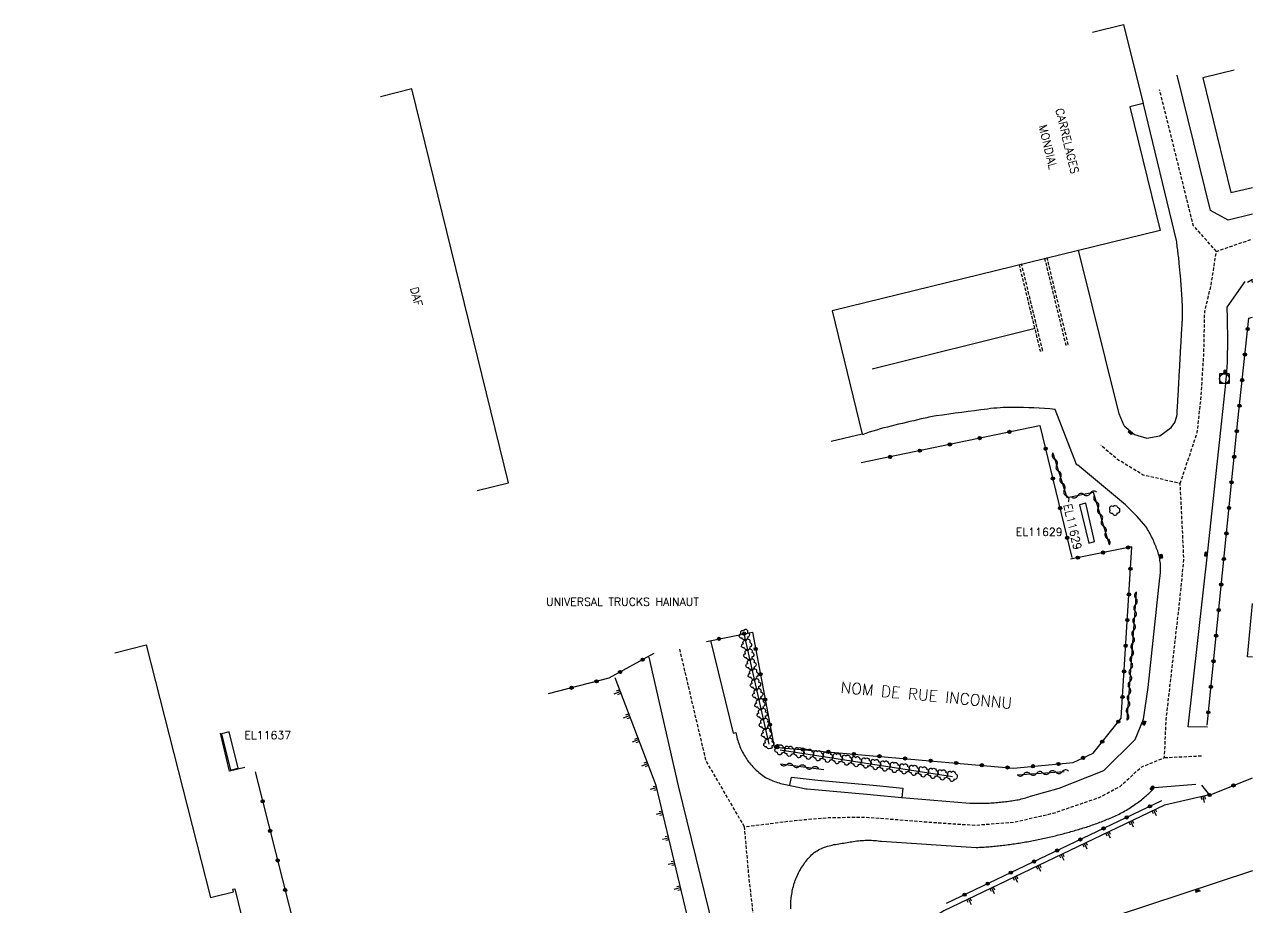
# Model space of a CAD drawing. Header units: millimetres. Extents: x 132000 to 133000, y 130999 to 132002.
# Drawn here: x 132808.8 to 133000, y 131496.5 to 131634 of the extents above; entities that cross this region are included whole.
import ezdxf
from ezdxf.enums import TextEntityAlignment as Align

# ---------------------------------------------------------------- set-up
doc = ezdxf.new("R2010")
doc.units = ezdxf.units.MM
doc.linetypes.add('DASHED', pattern=[0.75, 0.5, -0.25])
doc.layers.get('0').update_dxf_attribs({"linetype": 'CONTINUOUS'})
for name, color, linetype in [('W0001', 6, 'DASHED'), ('W0008', 7, 'CONTINUOUS'), ('W0017', 7, 'CONTINUOUS'), ('W0100', 7, 'CONTINUOUS'), ('W0112', 1, 'DASHED'), ('W0211', 2, 'CONTINUOUS'), ('W0300', 7, 'CONTINUOUS'), ('W0302', 3, 'CONTINUOUS'), ('W0310', 3, 'CONTINUOUS'), ('W0322', 7, 'CONTINUOUS'), ('W0400', 7, 'CONTINUOUS'), ('W0420', 7, 'CONTINUOUS'), ('W0984', 7, 'CONTINUOUS'), ('W0989', 7, 'CONTINUOUS')]:
    doc.layers.add(name, color=color, linetype=linetype)
doc.styles.get("Standard").update_dxf_attribs({"font": 'romans.shx', "width": 0.85})

# ---------------------------------------------------------------- blocks, each defined once
blk = doc.blocks.new('t322o')
at = {"color": 0, "linetype": 'Continuous'}
for radius in [0.25, 0.15]:
    blk.add_circle((0, 0), radius, dxfattribs=at)
blk = doc.blocks.new('T400')
for p, q in [((-0.15, 0.3), (0.15, 0.3)), ((-0.15, -0.25), (-0.15, 0.3)), ((-0.15, 0.15), (0.15, 0.15)), ((-0.15, 0), (0.15, 0)), ((0.15, 0.3), (0.15, -0.25)), ((-0.15, -0.15), (0.15, -0.15)), ((-0.15, -0.25), (-0.15, -0.3)), ((-0.15, -0.3), (0.15, -0.3)), ((0.15, -0.3), (0.15, -0.25))]:
    blk.add_line(p, q)
blk = doc.blocks.new('T300')
for p, q in [((-0.8, 0.51), (-0.86, 0.34)), ((-0.86, 0.34), (-0.86, 0.17)), ((-0.86, 0.17), (-0.74, 0.06)), ((-0.69, 0.63), (-0.8, 0.51)), ((-0.8, -0.06), (-0.74, 0.06)), ((-0.74, 0.06), (-0.69, 0.11)), ((-0.57, 0.69), (-0.69, 0.63)), ((-0.46, 0.69), (-0.57, 0.69)), ((-0.29, 0.63), (-0.46, 0.69)), ((-0.29, 0.63), (-0.17, 0.74)), ((-0.23, 0.57), (-0.29, 0.63)), ((-0.17, 0.74), (-0.06, 0.8)), ((-0.06, 0.8), (0.06, 0.8)), ((0.06, 0.8), (0.23, 0.74)), ((0.23, 0.74), (0.34, 0.63)), ((0.34, 0.63), (0.4, 0.51)), ((0.46, 0.46), (0.34, 0.46)), ((0.4, 0.51), (0.4, 0.46)), ((0.57, 0.4), (0.46, 0.46)), ((0.57, 0.4), (0.69, 0.29)), ((0.69, 0.29), (0.74, 0.17)), ((0.74, 0.06), (0.69, -0.17)), ((0.74, 0.17), (0.74, 0.06)), ((-0.8, -0.17), (-0.8, -0.06)), ((-0.8, -0.23), (-0.8, -0.17)), ((-0.74, -0.34), (-0.8, -0.23)), ((-0.69, -0.4), (-0.74, -0.34)), ((-0.51, -0.46), (-0.69, -0.4)), ((-0.4, -0.46), (-0.51, -0.46)), ((-0.4, -0.46), (-0.34, -0.46)), ((-0.34, -0.46), (-0.34, -0.4)), ((-0.34, -0.51), (-0.34, -0.46)), ((-0.29, -0.63), (-0.34, -0.51)), ((-0.17, -0.74), (-0.29, -0.63)), ((-0.06, -0.8), (-0.17, -0.74)), ((0.06, -0.8), (-0.06, -0.8)), ((0.17, -0.74), (0.06, -0.8)), ((0.23, -0.69), (0.17, -0.74)), ((0.29, -0.46), (0.23, -0.46)), ((0.29, -0.63), (0.23, -0.69)), ((0.46, -0.4), (0.29, -0.46)), ((0.34, -0.51), (0.29, -0.63)), ((0.34, -0.51), (0.34, -0.46)), ((0.57, -0.34), (0.46, -0.4)), ((0.63, -0.29), (0.57, -0.34)), ((0.69, -0.17), (0.63, -0.29))]:
    blk.add_line(p, q)
blk = doc.blocks.new('T420')
for p, q in [((0.75, 0.75), (-0.75, 0.75)), ((-0.75, 0.75), (-0.75, -0.75)), ((0.75, 0.75), (0.75, -0.75)), ((0.75, -0.75), (-0.75, -0.75))]:
    blk.add_line(p, q)
blk.add_ellipse((0, 0), major_axis=(-0.53, 0.53), ratio=1, start_param=3.926991, end_param=10.210176)
blk = doc.blocks.new('t310o')
at = {"color": 0, "linetype": 'Continuous'}
for centre, start, end in [((-0.5, 0.38), 216.8699, 323.1304), ((0.5, -0.37), 36.8699, 143.1303)]:
    blk.add_arc(centre, 0.625, start, end, dxfattribs=at)
blk = doc.blocks.new('t211o')
at = {"color": 0, "linetype": 'Continuous'}
for p, q in [((-0.29, 0.5), (-0.29, 0)), ((0, 1), (0, 0)), ((0.29, 0.5), (0.29, 0))]:
    blk.add_line(p, q, dxfattribs=at)

msp = doc.modelspace()

# ---------------------------------------------------------------- linework, layer by layer
at = {"layer": 'W0001', "flags": 128}
for points in [[(132994.38, 131598.65), (132990.79, 131602.68), (132985.55, 131623.82)], [(132988.75, 131562.5), (132991.4, 131570.44), (132991.97, 131575.57), (132992.44, 131582.83), (132992.57, 131589.34), (132993.56, 131593.33), (132994.38, 131598.65), (133000, 131600.58)], [(132935.8, 131446.06), (132931.72, 131459.03), (132922.78, 131491), (132921.62, 131501), (132920.89, 131509.06), (132928.72, 131510.05), (132934.04, 131510.5), (132939.72, 131510.57), (132949.88, 131509.77), (132956.74, 131509.31), (132962.89, 131509.79), (132968.99, 131511.18), (132976.15, 131513.63), (132979.38, 131515.35), (132982.68, 131518.35), (132986.3, 131519.83), (132986.57, 131525.77), (132988.73, 131544.66), (132989.32, 131550.64), (132989.07, 131556.13), (132988.75, 131562.5), (132982.99, 131563.82), (132979.04, 131566.21), (132976.39, 131568.44)], [(132920.89, 131509.06), (132914.9, 131519.36), (132910.8, 131536.75)], [(132986.3, 131519.83), (132987.65, 131519.89), (132992.1, 131520.12)]]:
    msp.add_lwpolyline(points, dxfattribs=at)
at = {"layer": 'W0008', "flags": 128}
for points in [[(133000, 131604.44), (132996.21, 131603.51), (132993.46, 131605), (132988.27, 131626.1)], [(132988.11, 131600.36), (132988.15, 131600.11), (132988.18, 131599.86), (132988.21, 131599.62), (132988.25, 131599.37), (132988.28, 131599.12), (132988.31, 131598.87), (132988.34, 131598.62), (132988.37, 131598.37), (132988.4, 131598.13), (132988.43, 131597.88), (132988.46, 131597.63), (132988.49, 131597.38), (132988.51, 131597.13), (132988.54, 131596.88), (132988.56, 131596.63), (132988.59, 131596.38), (132988.61, 131596.14), (132988.64, 131595.89), (132988.66, 131595.64), (132988.68, 131595.39), (132988.7, 131595.14), (132988.73, 131594.9), (132988.75, 131594.65), (132988.77, 131594.4), (132988.79, 131594.15), (132988.81, 131593.9), (132988.83, 131593.66), (132988.85, 131593.41), (132988.87, 131593.16), (132988.88, 131592.91), (132988.9, 131592.66), (132988.92, 131592.42), (132988.93, 131592.17), (132988.95, 131591.92), (132988.96, 131591.67), (132988.98, 131591.42), (132988.99, 131591.17), (132989, 131590.93), (132989.02, 131590.68), (132989.03, 131590.43), (132989.04, 131590.19), (132989.05, 131589.95), (132989.05, 131589.71), (132989.06, 131589.47), (132989.07, 131589.23), (132989.07, 131588.99), (132989.07, 131588.75), (132989.08, 131588.51), (132989.08, 131588.27), (132989.08, 131588.03), (132989.08, 131587.79)], [(132980.04, 131571.47), (132979.26, 131573.36), (132972.9, 131598.86)], [(132993.01, 131524.56), (132989.99, 131524.61), (132993.04, 131551.95), (132995.23, 131572.27), (132995.84, 131578.07), (132995.87, 131578.33), (132995.9, 131578.59), (132995.92, 131578.84), (132995.95, 131579.1), (132995.97, 131579.36), (132995.99, 131579.62), (132996.01, 131579.88), (132996.03, 131580.13), (132996.05, 131580.39), (132996.06, 131580.65), (132996.08, 131580.91), (132996.09, 131581.15), (132996.1, 131581.4), (132996.11, 131581.65), (132996.12, 131581.89), (132996.12, 131582.14), (132996.13, 131582.38), (132996.13, 131582.63), (132996.14, 131582.87), (132996.14, 131583.12), (132996.15, 131583.36), (132996.15, 131583.61), (132996.15, 131583.85), (132996.15, 131584.1), (132996.15, 131584.35), (132996.15, 131584.59), (132996.15, 131584.84), (132996.15, 131585.08), (132996.15, 131585.33), (132996.15, 131585.57), (132996.15, 131585.82), (132996.15, 131586.06), (132996.15, 131586.31), (132996.14, 131586.56), (132996.14, 131586.8), (132996.14, 131587.05), (132996.13, 131587.29), (132996.13, 131587.53), (132996.13, 131587.78), (132996.12, 131588.02), (132996.11, 131588.26), (132996.1, 131588.51), (132996.1, 131588.75), (132996.09, 131588.99), (132996.08, 131589.23), (132996.06, 131589.48), (132996.05, 131589.72), (132996.04, 131589.96), (132998.86, 131593.96)], [(132980.04, 131571.47), (132981.61, 131570.13), (132983.57, 131569.59), (132985.6, 131569.94), (132987.34, 131571.21), (132987.91, 131571.98), (132988.25, 131573), (132988.26, 131573.25), (132988.28, 131573.5), (132988.29, 131573.75), (132988.3, 131574), (132988.32, 131574.25), (132988.33, 131574.51), (132988.35, 131574.76), (132988.36, 131575.01), (132988.37, 131575.26), (132988.39, 131575.51), (132988.4, 131575.76), (132988.42, 131576.01), (132988.43, 131576.26), (132988.44, 131576.51), (132988.46, 131576.76), (132988.47, 131577.01), (132988.49, 131577.26), (132988.5, 131577.51), (132988.51, 131577.76), (132988.53, 131578.02), (132988.54, 131578.27), (132988.56, 131578.52), (132988.57, 131578.77), (132988.58, 131579.02), (132988.6, 131579.27), (132988.61, 131579.52), (132988.63, 131579.77), (132988.64, 131580.02), (132988.65, 131580.27), (132988.67, 131580.52), (132988.68, 131580.77), (132988.7, 131581.02), (132988.71, 131581.27), (132988.72, 131581.53), (132988.74, 131581.78), (132988.75, 131582.03), (132988.76, 131582.28), (132988.78, 131582.53), (132988.79, 131582.78), (132988.81, 131583.03), (132988.82, 131583.28), (132988.83, 131583.53), (132988.85, 131583.78), (132988.86, 131584.03), (132988.88, 131584.28), (132988.89, 131584.53), (132988.9, 131584.78), (132988.92, 131585.04), (132988.93, 131585.29), (132988.95, 131585.54), (132988.96, 131585.79), (132988.97, 131586.04), (132988.99, 131586.29), (132989, 131586.54), (132989.02, 131586.79), (132989.03, 131587.04), (132989.04, 131587.29), (132989.06, 131587.54), (132989.07, 131587.79)], [(132940.79, 131580.36), (132966.18, 131586.67)], [(132969.24, 131574.08), (132972.56, 131565.52), (132972.71, 131565.4)], [(132915.58, 131538.04), (132919.1, 131523.65), (132919.54, 131523.76), (132919.59, 131523.51), (132919.65, 131523.25), (132919.71, 131523), (132919.77, 131522.75), (132919.84, 131522.5), (132919.92, 131522.26), (132920, 131522.02), (132920.09, 131521.78), (132920.18, 131521.55), (132920.27, 131521.32), (132920.38, 131521.09), (132920.48, 131520.87), (132920.6, 131520.65), (132920.71, 131520.43), (132920.84, 131520.21), (132920.97, 131520), (132921.1, 131519.79), (132921.24, 131519.59), (132921.38, 131519.38), (132921.53, 131519.18), (132921.68, 131518.99), (132921.84, 131518.79), (132922.01, 131518.6), (132922.18, 131518.41), (132922.35, 131518.23), (132922.53, 131518.05), (132922.72, 131517.87), (132922.91, 131517.7), (132923.11, 131517.52), (132923.31, 131517.35), (132923.52, 131517.19), (132923.73, 131517.03), (132923.95, 131516.89), (132924.17, 131516.75), (132924.39, 131516.63), (132924.62, 131516.51), (132924.85, 131516.4), (132925.08, 131516.3), (132925.32, 131516.21), (132925.55, 131516.12), (132925.79, 131516.04), (132926.03, 131515.96), (132926.28, 131515.89), (132926.52, 131515.82), (132926.77, 131515.76), (132927.01, 131515.7), (132927.26, 131515.64), (132927.51, 131515.59), (132927.76, 131515.53), (132928.01, 131515.48), (132928.26, 131515.43), (132928.51, 131515.38), (132928.76, 131515.33), (132929, 131515.27), (132929.25, 131515.22), (132929.5, 131515.16), (132929.75, 131515.1), (132929.97, 131515.06), (132930.2, 131515.02), (132930.42, 131514.99), (132930.65, 131514.98), (132940.53, 131514.06), (132940.99, 131514.01), (132945.39, 131513.61), (132955.98, 131512.73), (132956.23, 131512.72), (132956.48, 131512.72), (132956.74, 131512.72), (132956.99, 131512.71), (132957.25, 131512.71), (132957.5, 131512.72), (132957.75, 131512.72), (132958.01, 131512.72), (132958.26, 131512.73), (132958.51, 131512.74), (132958.77, 131512.75), (132959.02, 131512.76), (132959.27, 131512.78), (132959.53, 131512.79), (132959.78, 131512.81), (132960.03, 131512.83), (132960.28, 131512.85), (132960.54, 131512.87), (132960.79, 131512.9), (132961.04, 131512.92), (132961.29, 131512.95), (132961.55, 131512.98), (132961.8, 131513.01), (132962.05, 131513.04), (132962.3, 131513.08), (132962.55, 131513.11), (132962.8, 131513.15), (132963.05, 131513.19), (132963.29, 131513.23), (132963.53, 131513.28), (132963.77, 131513.33), (132964, 131513.39), (132964.24, 131513.45), (132964.48, 131513.51), (132964.71, 131513.58), (132964.95, 131513.65), (132965.18, 131513.72), (132965.41, 131513.8), (132969.88, 131515.07), (132976.84, 131517.8), (132981.71, 131522.67), (132983.02, 131525.8), (132983.75, 131530.75), (132985.56, 131547.8), (132985.61, 131548.04), (132985.64, 131548.29), (132985.67, 131548.54), (132985.69, 131548.79), (132985.7, 131549.04), (132985.7, 131549.29), (132985.7, 131549.54), (132985.69, 131549.79), (132985.67, 131550.04), (132985.64, 131550.29), (132985.6, 131550.54), (132985.56, 131550.78), (132985.51, 131551.02), (132985.45, 131551.26), (132985.39, 131551.49), (132985.32, 131551.72), (132985.25, 131551.95), (132985.17, 131552.18), (132985.08, 131552.41), (132984.99, 131552.63), (132984.9, 131552.86), (132984.81, 131553.08), (132984.71, 131553.3), (132984.62, 131553.52), (132984.52, 131553.75), (132984.41, 131553.99), (132984.3, 131554.22), (132984.18, 131554.46), (132984.06, 131554.69), (132983.93, 131554.92), (132983.8, 131555.14), (132983.67, 131555.37), (132983.53, 131555.59), (132983.38, 131555.81), (132982.07, 131557.37), (132982.07, 131557.37), (132980.21, 131559.16), (132972.73, 131565.41)], [(132917.47, 131487.51), (132910.61, 131515.45), (132906.02, 131535.46)], [(132843.07, 131518.29), (132840.7, 131517.73), (132839.27, 131523.62)], [(132927.93, 131515.54), (132928.21, 131516.79), (132932.33, 131516.32), (132940.95, 131515.54), (132945.55, 131515.07), (132945.37, 131513.62)], [(132928.1, 131496.29), (132928.09, 131496.55), (132928.1, 131496.8), (132928.1, 131497.05), (132928.12, 131497.31), (132928.13, 131497.56), (132928.16, 131497.81), (132928.18, 131498.05), (132928.21, 131498.3), (132928.25, 131498.55), (132928.29, 131498.79), (132928.33, 131499.04), (132928.39, 131499.28), (132928.44, 131499.52), (132928.5, 131499.76), (132928.57, 131500), (132928.64, 131500.24), (132928.72, 131500.47), (132928.8, 131500.71), (132928.89, 131500.94), (132928.99, 131501.18), (132929.09, 131501.41), (132929.19, 131501.64), (132929.3, 131501.87), (132929.42, 131502.09), (132929.55, 131502.32), (132929.68, 131502.54), (132929.81, 131502.77), (132929.96, 131502.99), (132930.11, 131503.21), (132930.26, 131503.43), (132930.43, 131503.65), (132930.6, 131503.86), (132930.77, 131504.08), (132930.96, 131504.29), (132931.15, 131504.5), (132931.35, 131504.69), (132931.55, 131504.87), (132931.76, 131505.04), (132931.98, 131505.19), (132932.19, 131505.33), (132932.42, 131505.46), (132932.64, 131505.58), (132932.87, 131505.69), (132933.11, 131505.79), (132933.34, 131505.88), (132933.58, 131505.96), (132933.83, 131506.04), (132934.07, 131506.11), (132934.32, 131506.17), (132934.57, 131506.22), (132934.82, 131506.28), (132935.07, 131506.32), (132935.33, 131506.37), (132935.58, 131506.41), (132935.84, 131506.45), (132936.09, 131506.49), (132936.35, 131506.53), (132936.6, 131506.57), (132936.86, 131506.61), (132937.12, 131506.65), (132937.37, 131506.69), (132937.62, 131506.73), (132937.88, 131506.78), (132938.13, 131506.82), (132938.39, 131506.85), (132938.64, 131506.88), (132938.89, 131506.91), (132939.15, 131506.93), (132939.4, 131506.94), (132939.66, 131506.96), (132939.91, 131506.96), (132940.17, 131506.96), (132940.42, 131506.96), (132940.68, 131506.95), (132940.93, 131506.94), (132941.19, 131506.92), (132941.44, 131506.9), (132941.7, 131506.87), (132941.95, 131506.84), (132942.21, 131506.8), (132956.97, 131505.83), (132957.22, 131505.84), (132957.47, 131505.86), (132957.72, 131505.87), (132957.97, 131505.89), (132958.22, 131505.9), (132958.47, 131505.92), (132958.72, 131505.94), (132958.97, 131505.96), (132959.22, 131505.98), (132959.47, 131506), (132959.72, 131506.03), (132959.97, 131506.05), (132960.22, 131506.08), (132960.47, 131506.1), (132960.72, 131506.13), (132960.96, 131506.16), (132961.21, 131506.19), (132961.46, 131506.21), (132961.71, 131506.25), (132961.96, 131506.28), (132962.21, 131506.31), (132962.45, 131506.34), (132962.7, 131506.38), (132962.95, 131506.41), (132963.2, 131506.45), (132963.44, 131506.49), (132963.69, 131506.53), (132963.94, 131506.57), (132964.18, 131506.61), (132964.43, 131506.65), (132964.68, 131506.69), (132964.92, 131506.73), (132965.17, 131506.78), (132965.42, 131506.82), (132965.66, 131506.87), (132965.91, 131506.92), (132966.15, 131506.96), (132966.4, 131507.01), (132966.64, 131507.06), (132966.89, 131507.11), (132967.13, 131507.17), (132967.38, 131507.22), (132967.62, 131507.27), (132967.87, 131507.33), (132968.11, 131507.38), (132968.36, 131507.44), (132968.6, 131507.5), (132968.84, 131507.55), (132969.09, 131507.61), (132969.33, 131507.67), (132969.57, 131507.73), (132969.81, 131507.79), (132970.06, 131507.85), (132970.3, 131507.91), (132970.54, 131507.98), (132970.78, 131508.04), (132971.02, 131508.1), (132971.26, 131508.17), (132971.5, 131508.23), (132971.74, 131508.3), (132971.98, 131508.37), (132972.22, 131508.44), (132972.46, 131508.51), (132972.7, 131508.58), (132972.94, 131508.65), (132973.18, 131508.72), (132973.42, 131508.79), (132973.65, 131508.87), (132973.89, 131508.94), (132974.13, 131509.02), (132974.36, 131509.1), (132974.6, 131509.18), (132974.84, 131509.26), (132975.07, 131509.34), (132975.31, 131509.42), (132975.54, 131509.5), (132975.78, 131509.59), (132976.01, 131509.68), (132976.24, 131509.76), (132976.48, 131509.85), (132976.71, 131509.94), (132976.94, 131510.04), (132977.17, 131510.13), (132977.4, 131510.22), (132977.63, 131510.32), (132977.86, 131510.42), (132978.09, 131510.52), (132978.32, 131510.62), (132978.55, 131510.72), (132978.78, 131510.82), (132979.01, 131510.93), (132979.24, 131511.04), (132979.47, 131511.16), (132979.7, 131511.28), (132979.93, 131511.4), (132980.15, 131511.53), (132980.37, 131511.66), (132980.59, 131511.79), (132980.81, 131511.93), (132981.03, 131512.07), (132981.24, 131512.21), (132981.45, 131512.36), (132981.66, 131512.51), (132981.87, 131512.66), (132982.08, 131512.81), (132982.29, 131512.96), (132982.5, 131513.12), (132982.7, 131513.27), (132982.9, 131513.43), (132983.1, 131513.59), (132983.29, 131513.75), (132983.49, 131513.92), (132983.68, 131514.09), (132983.86, 131514.26), (132984.05, 131514.43), (132984.23, 131514.61), (132984.41, 131514.79), (132984.59, 131514.97), (132984.77, 131515.15), (132991.19, 131515.68)], [(133000, 131502.22), (132989, 131498.57), (132948.08, 131485.06)]]:
    msp.add_lwpolyline(points, dxfattribs=at)
msp.add_lwpolyline([(132969.25, 131574.05, 0.01901), (132962.69, 131574.35, 0.034026), (132958.72, 131574.1, 0.002615), (132950.72, 131573.02, 0.01858), (132949.61, 131572.82, 0.004081), (132948.42, 131572.55, 0.001026), (132943.71, 131571.44, 0.028622), (132939.21, 131570.09, 0.007876)], format="xyb", dxfattribs=at)
at = {"layer": 'W0017', "flags": 128}
msp.add_lwpolyline([(132982.97, 131621.62), (132988.11, 131600.35)], dxfattribs=at)
at = {"layer": 'W0100', "flags": 128}
for points in [[(132975.08, 131632.77), (132979.94, 131633.96), (132982.96, 131621.66), (132980.93, 131621.15), (132985.63, 131601.92), (132934.57, 131589.41), (132939.23, 131570.21), (132934.37, 131569.03)], [(132997.14, 131626.84), (132992.28, 131625.65), (132996.64, 131607.82), (133000, 131608.61)], [(132879.26, 131561.42), (132884.12, 131562.62), (132869.06, 131623.93), (132864.2, 131622.73)], [(133000, 131593.81), (132999.94, 131594.07), (133000, 131594.08)], [(133000, 131535.47), (132999.22, 131535.54), (133000, 131543.84)], [(132822.83, 131536.16), (132827.68, 131537.4), (132837.72, 131498.04), (132841.28, 131498.95), (132841.22, 131499.36), (132841.53, 131499.41), (132843.64, 131490.68), (132843.64, 131490.68), (132843.64, 131490.68), (132809.94, 131482.5), (132808.76, 131487.36)]]:
    msp.add_lwpolyline(points, dxfattribs=at)
for points in [[(132975.42, 131553.48), (132974.04, 131559.43), (132973.06, 131559.2), (132974.51, 131553.22)], [(132839.45, 131523.53), (132840.85, 131517.89), (132842.02, 131518.19), (132840.62, 131523.82)]]:
    msp.add_lwpolyline(points, close=True, dxfattribs=at)
at = {"layer": 'W0112', "flags": 128}
for points in [[(132967.62, 131597.58), (132970.92, 131584.08), (132971.31, 131584.17), (132968.01, 131597.68)], [(132963.65, 131596.61), (132966.94, 131583.14), (132967.33, 131583.23), (132964.04, 131596.71)]]:
    msp.add_lwpolyline(points, dxfattribs=at)
at = {"layer": 'W0211', "flags": 128}
for points in [[(132859.98, 131463.69), (132888.89, 131473.1), (132912.64, 131480.01), (132915.33, 131481.17), (132907.12, 131515.5), (132900.75, 131532.23)], [(132993.3, 131514.01), (132986.31, 131512.43), (132951.94, 131495.97), (132938.09, 131487.22), (132934.01, 131484.03)]]:
    msp.add_lwpolyline(points, dxfattribs=at)
at = {"layer": 'W0302', "flags": 128}
for points in [[(132920.86, 131538.87), (132924.67, 131521.93)], [(132926.44, 131521.04), (132953.28, 131516.91)]]:
    msp.add_lwpolyline(points, dxfattribs=at)
at = {"layer": 'W0310', "flags": 128}
for points in [[(132999.21, 131593.84), (133000, 131594.34)], [(132977.72, 131552.97), (132975.25, 131561.08), (132971.12, 131560.3), (132968.95, 131567.17)], [(132980.48, 131525.68), (132981.93, 131545.55)], [(132926.48, 131518.85), (132933.25, 131518)], [(132963.38, 131517.16), (132970.68, 131517.65)]]:
    msp.add_lwpolyline(points, dxfattribs=at)
at = {"layer": 'W0322', "flags": 128}
for points in [[(132992.93, 131524.88), (132997.72, 131572.3), (132999.44, 131588.27), (133000, 131588.41)], [(132966.81, 131571.51), (132939.07, 131565.71)], [(132971.91, 131550.96), (132966.93, 131571.53)], [(132914.96, 131537.92), (132922.13, 131539.38), (132925.51, 131521.48), (132962.77, 131518.2), (132972.09, 131519.05), (132975.17, 131520.52), (132979.56, 131525.98), (132981.22, 131552.65), (132971.66, 131550.72)], [(132906.79, 131536.03), (132899.76, 131532.2), (132890.29, 131529.75)], [(132844.68, 131517.63), (132857.4, 131467.36)], [(132992.09, 131515.55), (132993.29, 131514), (133000, 131516.68)], [(132985.84, 131513.1), (132952.29, 131497.12)]]:
    msp.add_lwpolyline(points, dxfattribs=at)

# ---------------------------------------------------------------- block references
at = {"layer": 'W0211'}
for p, rotation in [((132901.55, 131530.11), 110.8630710024289), ((132902.98, 131526.37), 110.8630710024289), ((132904.4, 131522.63), 110.8630710024289), ((132905.83, 131518.9), 110.8630710024289), ((132907.21, 131515.15), 103.4533214804266), ((132992.32, 131513.79), 192.6951431210019), ((132908.14, 131511.26), 103.4533214804266), ((132984.65, 131511.64), 205.5917833835017), ((132981.05, 131509.91), 205.5917833835017), ((132909.07, 131507.36), 103.4533214804266), ((132977.44, 131508.18), 205.5917833835017), ((132973.83, 131506.46), 205.5917833835017), ((132910, 131503.47), 103.4533214804266), ((132970.22, 131504.73), 205.5917833835017), ((132966.62, 131503), 205.5917833835017), ((132910.93, 131499.58), 103.4533214804266), ((132963.01, 131501.27), 205.5917833835017), ((132955.79, 131497.82), 205.5917833835017), ((132959.4, 131499.54), 205.5917833835017)]:
    msp.add_blockref('t211o', p, dxfattribs=dict(at, rotation=rotation))
at = {"layer": 'W0300'}
msp.add_blockref('T300', (132978.58, 131558.3), dxfattribs=at)
for p, rotation in [((132920.86, 131538.87), 282.6886961704864), ((132921.21, 131537.33), 282.6886961704864), ((132921.55, 131535.79), 282.6886961704864), ((132921.9, 131534.25), 282.6886961704864), ((132922.25, 131532.71), 282.6886961704864), ((132922.59, 131531.17), 282.6886961704864), ((132922.94, 131529.63), 282.6886961704864), ((132923.29, 131528.09), 282.6886961704864), ((132923.63, 131526.55), 282.6886961704864), ((132923.98, 131525.01), 282.6886961704864), ((132924.33, 131523.47), 282.6886961704864), ((132924.67, 131521.93), 282.6886961704864), ((132926.44, 131521.04), 351.2632079863824), ((132927.93, 131520.81), 351.2632079863824), ((132929.42, 131520.58), 351.2632079863824), ((132930.92, 131520.35), 351.2632079863824), ((132932.41, 131520.12), 351.2632079863824), ((132933.9, 131519.89), 351.2632079863824), ((132935.39, 131519.66), 351.2632079863824), ((132936.88, 131519.43), 351.2632079863824), ((132938.37, 131519.2), 351.2632079863824), ((132939.86, 131518.98), 351.2632079863824), ((132941.35, 131518.75), 351.2632079863824), ((132942.84, 131518.52), 351.2632079863824), ((132944.33, 131518.29), 351.2632079863824), ((132945.83, 131518.06), 351.2632079863824), ((132947.32, 131517.83), 351.2632079863824), ((132948.81, 131517.6), 351.2632079863824), ((132950.3, 131517.37), 351.2632079863824), ((132951.79, 131517.14), 351.2632079863824), ((132953.28, 131516.91), 351.2632079863824)]:
    msp.add_blockref('T300', p, dxfattribs=dict(at, rotation=rotation))
at = {"layer": 'W0310'}
for p, rotation in [((132969.22, 131566.31), 107.491796609585), ((132969.82, 131564.41), 107.491796609585), ((132970.42, 131562.5), 107.491796609585), ((132971.02, 131560.59), 107.491796609585), ((132972.78, 131560.61), 190.7443114909848), ((132974.74, 131560.98), 190.7443114909848), ((132975.68, 131559.66), 106.9569636938926), ((132976.27, 131557.75), 106.9569636938926), ((132976.85, 131555.84), 106.9569636938926), ((132977.43, 131553.93), 106.9569636938926), ((132981.86, 131544.63), 85.82063981424855), ((132981.72, 131542.63), 85.82063981424855), ((132981.57, 131540.64), 85.82063981424855), ((132981.43, 131538.65), 85.82063981424855), ((132981.28, 131536.65), 85.82063981424855), ((132981.14, 131534.66), 85.82063981424855), ((132980.99, 131532.66), 85.82063981424855), ((132980.84, 131530.67), 85.82063981424855), ((132980.7, 131528.67), 85.82063981424855), ((132980.55, 131526.68), 85.82063981424855), ((132927.47, 131518.73), 352.7716884207502), ((132929.46, 131518.48), 352.7716884207502), ((132931.44, 131518.22), 352.7716884207502), ((132964.38, 131517.23), 3.841648558621546), ((132966.37, 131517.36), 3.841648558621546), ((132968.37, 131517.5), 3.841648558621546), ((132970.37, 131517.63), 3.841648558621546)]:
    msp.add_blockref('t310o', p, dxfattribs=dict(at, rotation=rotation))
at = {"layer": 'W0322'}
for p, rotation in [((132999.26, 131586.56), 83.85725596802563), ((132998.83, 131582.58), 83.85725596802563), ((132998.4, 131578.6), 83.85725596802563), ((132997.97, 131574.62), 83.85725596802563), ((132962.16, 131570.54), 191.8225467891165), ((132997.56, 131570.65), 84.22834449062142), ((132952.86, 131568.59), 191.8225467891165), ((132957.51, 131569.57), 191.8225467891165), ((132943.57, 131566.65), 191.8225467891165), ((132948.22, 131567.62), 191.8225467891165), ((132967.8, 131567.91), 103.6342220042794), ((132997.16, 131566.67), 84.22834449062142), ((132968.92, 131563.3), 103.6342220042794), ((132996.75, 131562.69), 84.22834449062142), ((132970.04, 131558.68), 103.6342220042794), ((132996.35, 131558.71), 84.22834449062142), ((132971.16, 131554.06), 103.6342220042794), ((132995.95, 131554.73), 84.22834449062142), ((132976.74, 131551.75), 191.3856635134347), ((132980.66, 131552.54), 191.3856635134347), ((132972.82, 131550.96), 191.3856635134347), ((132995.55, 131550.75), 84.22834449062142), ((132981, 131549.22), 86.45079829099404), ((132995.14, 131546.77), 84.22834449062142), ((132980.76, 131545.23), 86.45079829099404), ((132994.74, 131542.79), 84.22834449062142), ((132980.51, 131541.24), 86.45079829099404), ((132916.92, 131538.32), 11.49533221458907), ((132920.84, 131539.12), 11.49533221458907), ((132994.34, 131538.81), 84.22834449062142), ((132922.63, 131536.74), 280.7116310869163), ((132980.26, 131537.24), 86.45079829099404), ((132905.03, 131535.07), 208.5973856765753), ((132993.94, 131534.83), 84.22834449062142), ((132901.52, 131533.16), 208.5973856765753), ((132923.37, 131532.81), 280.7116310869163), ((132980.01, 131533.25), 86.45079829099404), ((132893.95, 131530.7), 194.4830226869217), ((132897.83, 131531.7), 194.4830226869217), ((132993.53, 131530.85), 84.22834449062142), ((132924.11, 131528.88), 280.7116310869163), ((132979.77, 131529.26), 86.45079829099404), ((132993.13, 131526.87), 84.22834449062142), ((132924.86, 131524.95), 280.7116310869163), ((132979.11, 131525.42), 51.20971918906135), ((132925.98, 131521.44), 354.9811370150737), ((132929.96, 131521.09), 354.9811370150737), ((132933.95, 131520.74), 354.9811370150737), ((132976.61, 131522.31), 51.20971918906135), ((132937.93, 131520.39), 354.9811370150737), ((132941.91, 131520.04), 354.9811370150737), ((132945.9, 131519.69), 354.9811370150737), ((132949.88, 131519.34), 354.9811370150737), ((132953.87, 131518.99), 354.9811370150737), ((132957.85, 131518.64), 354.9811370150737), ((132969.81, 131518.84), 5.196363596275807), ((132973.63, 131519.78), 25.48843587075837), ((132961.84, 131518.29), 354.9811370150737), ((132965.82, 131518.48), 5.196363596275807), ((132997.04, 131515.5), 21.79332545002871), ((132845.85, 131513.03), 284.192162555211), ((132993.32, 131514.01), 21.79332545002871), ((132984.03, 131512.24), 205.4788992409355), ((132980.42, 131510.52), 205.4788992409355), ((132847.01, 131508.42), 284.192162555211), ((132976.81, 131508.8), 205.4788992409355), ((132969.59, 131505.36), 205.4788992409355), ((132973.2, 131507.08), 205.4788992409355), ((132848.18, 131503.82), 284.192162555211), ((132965.98, 131503.64), 205.4788992409355), ((132962.37, 131501.92), 205.4788992409355), ((132958.76, 131500.2), 205.4788992409355), ((132849.34, 131499.21), 284.192162555211), ((132955.15, 131498.48), 205.4788992409355)]:
    msp.add_blockref('t322o', p, dxfattribs=dict(at, rotation=rotation))
at = {"layer": 'W0400'}
for p, rotation in [((132995.71, 131579.83), 175.5933819213118), ((132980.97, 131570.46), 229.6781353160528), ((132985.79, 131551.2), 13.60557921412227), ((132992.77, 131551.48), 173.6201120929717), ((132983.16, 131525.21), 337.26882727872), ((132984.37, 131515.1), 135.5908462504265), ((132991.45, 131499.08), 288.3393623520643)]:
    msp.add_blockref('T400', p, dxfattribs=dict(at, rotation=rotation))
at = {"layer": 'W0420'}
msp.add_blockref('T420', (132995.63, 131578.82), dxfattribs=at)

# ---------------------------------------------------------------- texts
at = {"layer": 'W0984'}
for s, rotation, p in [('CARRELAGES', 283.6675, (132971.15, 131615.84)), ('MONDIAL', 283.667, (132968.15, 131614.92)), ('DAF', 283.8026, (132869.79, 131591.6)), ('EL11629', 283.0235, (132972.01, 131555.76))]:
    msp.add_text(s, height=1.25, rotation=rotation, dxfattribs=at).set_placement(p, align=Align.MIDDLE)
for s, p in [('EL11629', (132966.79, 131554.96)), ('UNIVERSAL TRUCKS HAINAUT', (132901.89, 131544.1)), ('EL11637', (132846.64, 131523.32))]:
    msp.add_text(s, height=1.25, dxfattribs=at).set_placement(p, align=Align.MIDDLE)
at = {"layer": 'W0989'}
msp.add_text('NOM DE RUE INCONNU', height=1.75, rotation=354.593, dxfattribs=at).set_placement((132949.23, 131529.54), align=Align.MIDDLE)

doc.saveas('drawing.dxf')
